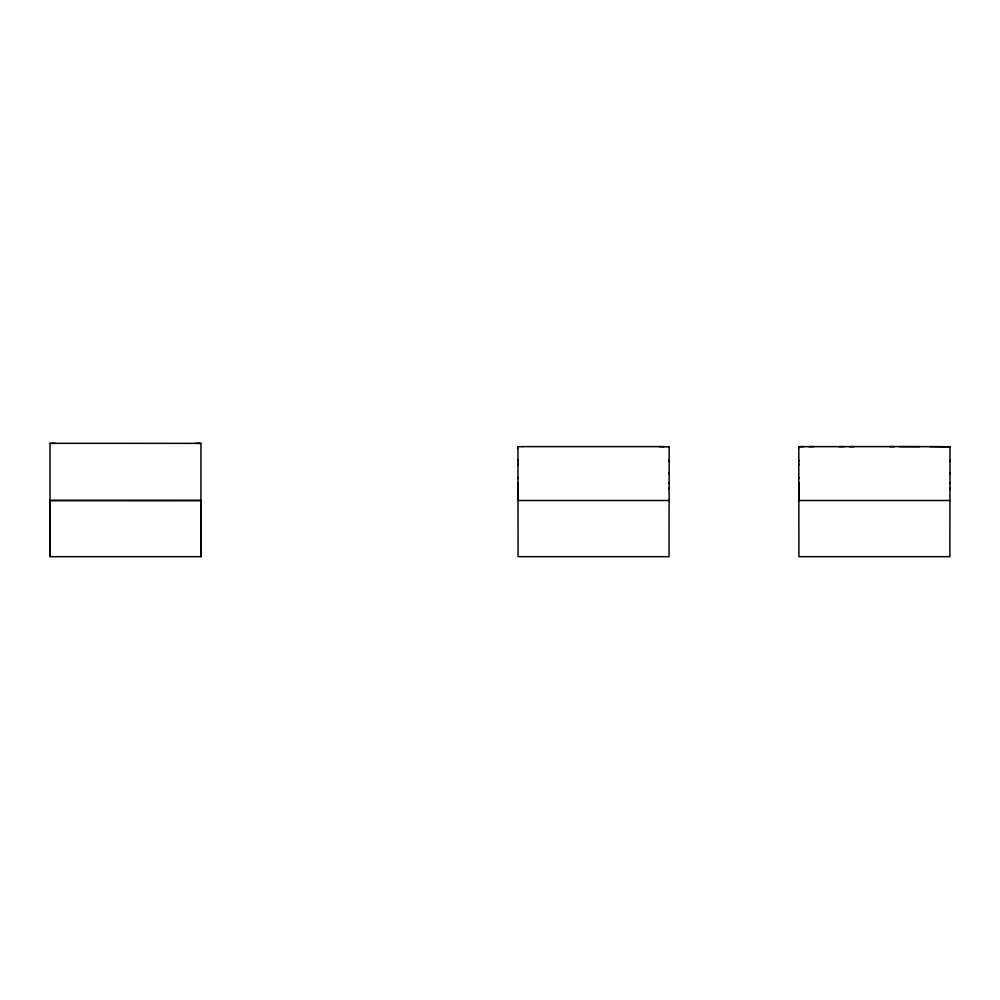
<?xml version="1.0" encoding="UTF-8"?>
<svg xmlns="http://www.w3.org/2000/svg" width="1000" height="1000" viewBox="0 0 1000 1000"><rect width="100%" height="100%" fill="white"/><g stroke="black" fill="none" stroke-linecap="round" stroke-linejoin="round"><path stroke-width="1.5" d="M50 556.675L50 500.5L55.038 500.475L200.95 500.5L200.95 556.675L50 556.675L50 443.363L55.038 443.325L200.95 443.363L200.95 556.675M517.95 461.25L517.95 446.662L522.987 446.65M669.112 488.312L669.025 556.675L518.075 556.675L517.962 477.525M669.15 473.725L669.15 460.1M798.787 461.25L798.8 446.662L894.55 446.625M949.95 488.312L949.875 556.675L798.913 556.675L798.8 477.525M949.987 473.725L950 460.1M517.95 447.75L517.95 446.7M669.125 483.55L669.15 472.65M798.8 447.75L798.8 446.7L803.838 446.65M949.975 483.55L949.987 472.65M669.112 488.9L669.125 482.75M949.95 488.9L949.975 482.75M50 443.363L55.038 443.338M522.987 446.613L664.112 446.613M889.513 446.587L919.75 446.637M929.837 446.587L949.987 446.863M899.6 446.625L949.987 446.7M808.875 446.6L813.913 446.6M839.112 446.625L844.15 446.625M849.188 446.625L854.237 446.625M50 500.5L200.95 500.5M669.025 500.5L518.075 500.5L517.975 482.75M949.875 500.5L798.913 500.5L798.812 482.75M659.062 446.637L669.15 446.9M195.925 443.338L200.95 443.363M949.987 447.1L950 461.25M798.787 463.925L798.8 478.5M669.15 447.1L669.15 461.25M517.95 463.925L517.962 478.5M798.787 460.1L798.787 465.1M517.938 460.1L517.95 465.1"/></g></svg>
